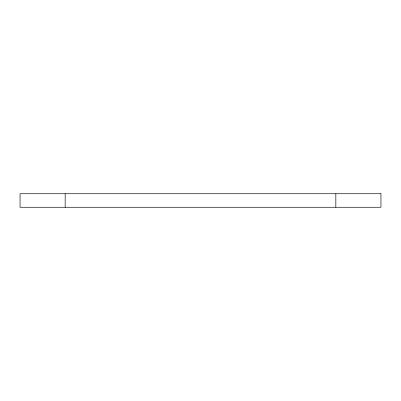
<?xml version="1.0" encoding="UTF-8"?>
<svg xmlns="http://www.w3.org/2000/svg" width="401" height="401" viewBox="0 0 401 401"><rect width="100%" height="100%" fill="white"/><g stroke="black" fill="none" stroke-linecap="round" stroke-linejoin="round"><path stroke-width="0.6" d="M335.837 193.733L335.837 207.267M65.162 193.733L65.162 207.267M380.95 193.733L20.05 193.733L20.05 207.267L380.95 207.267L380.95 193.733"/></g></svg>
